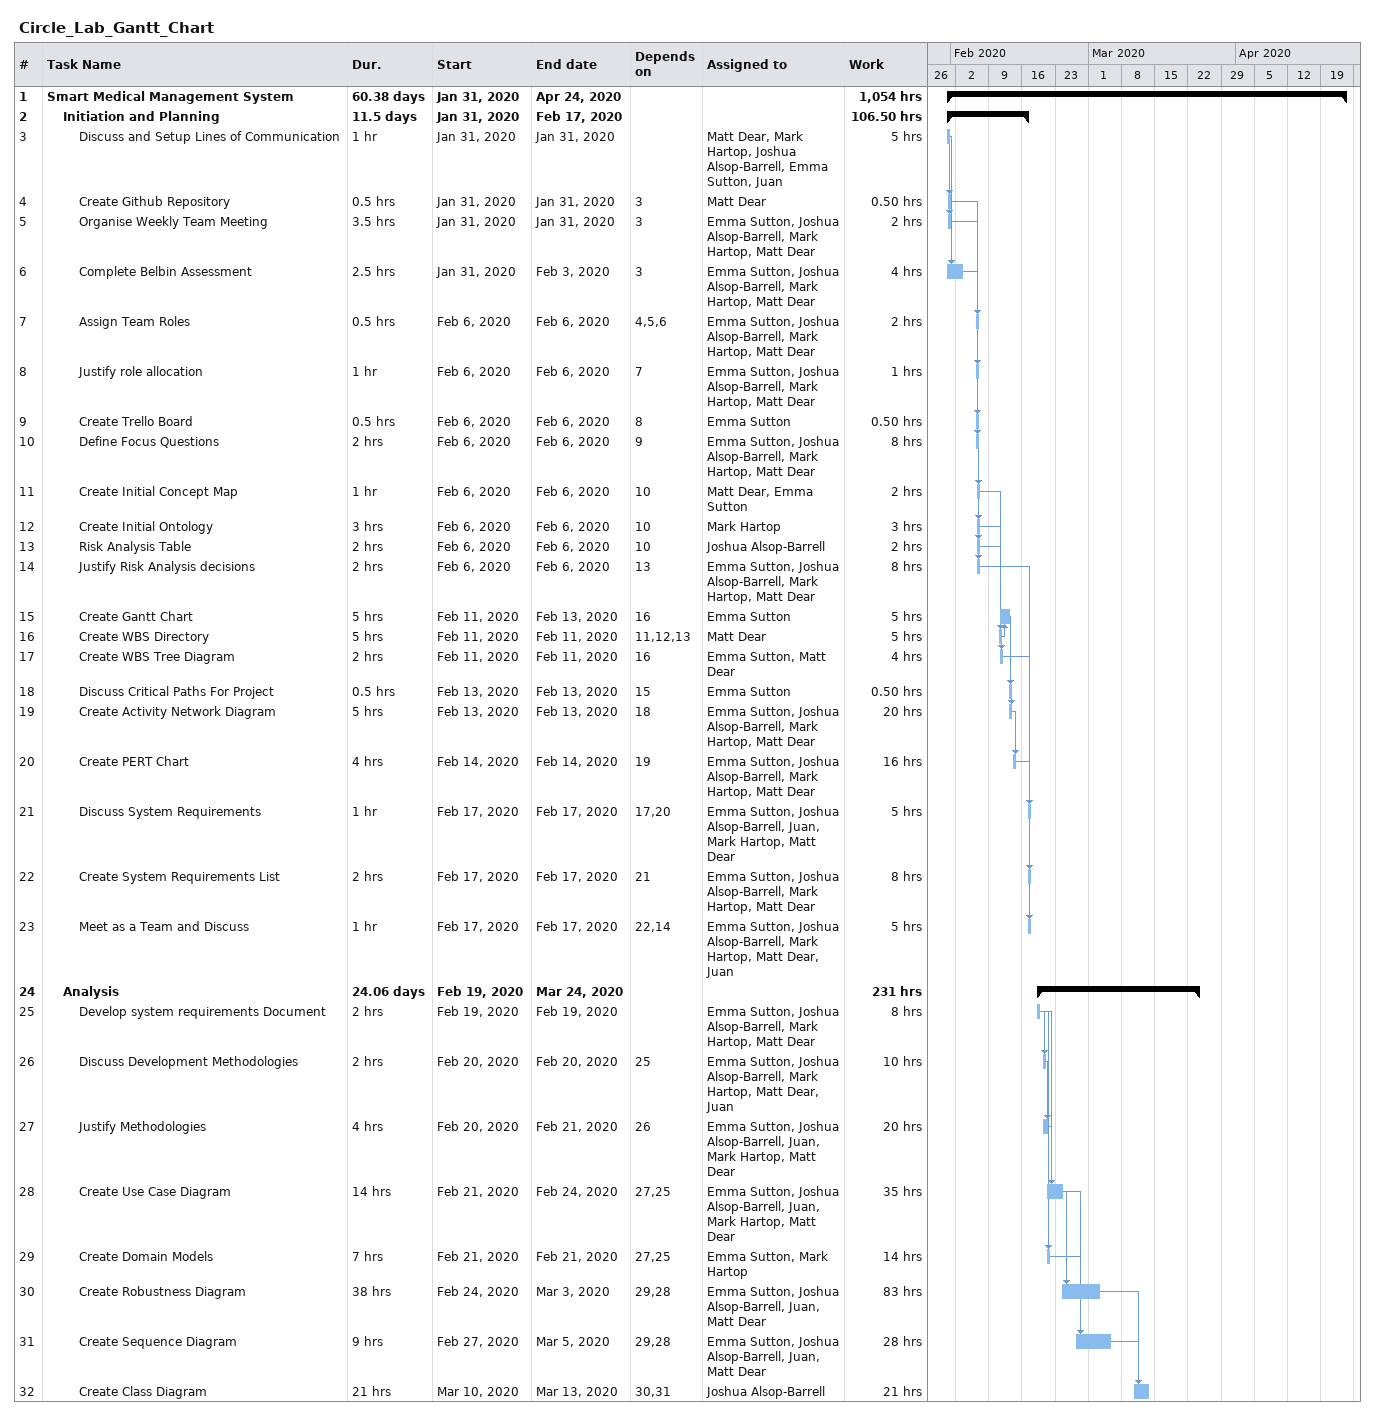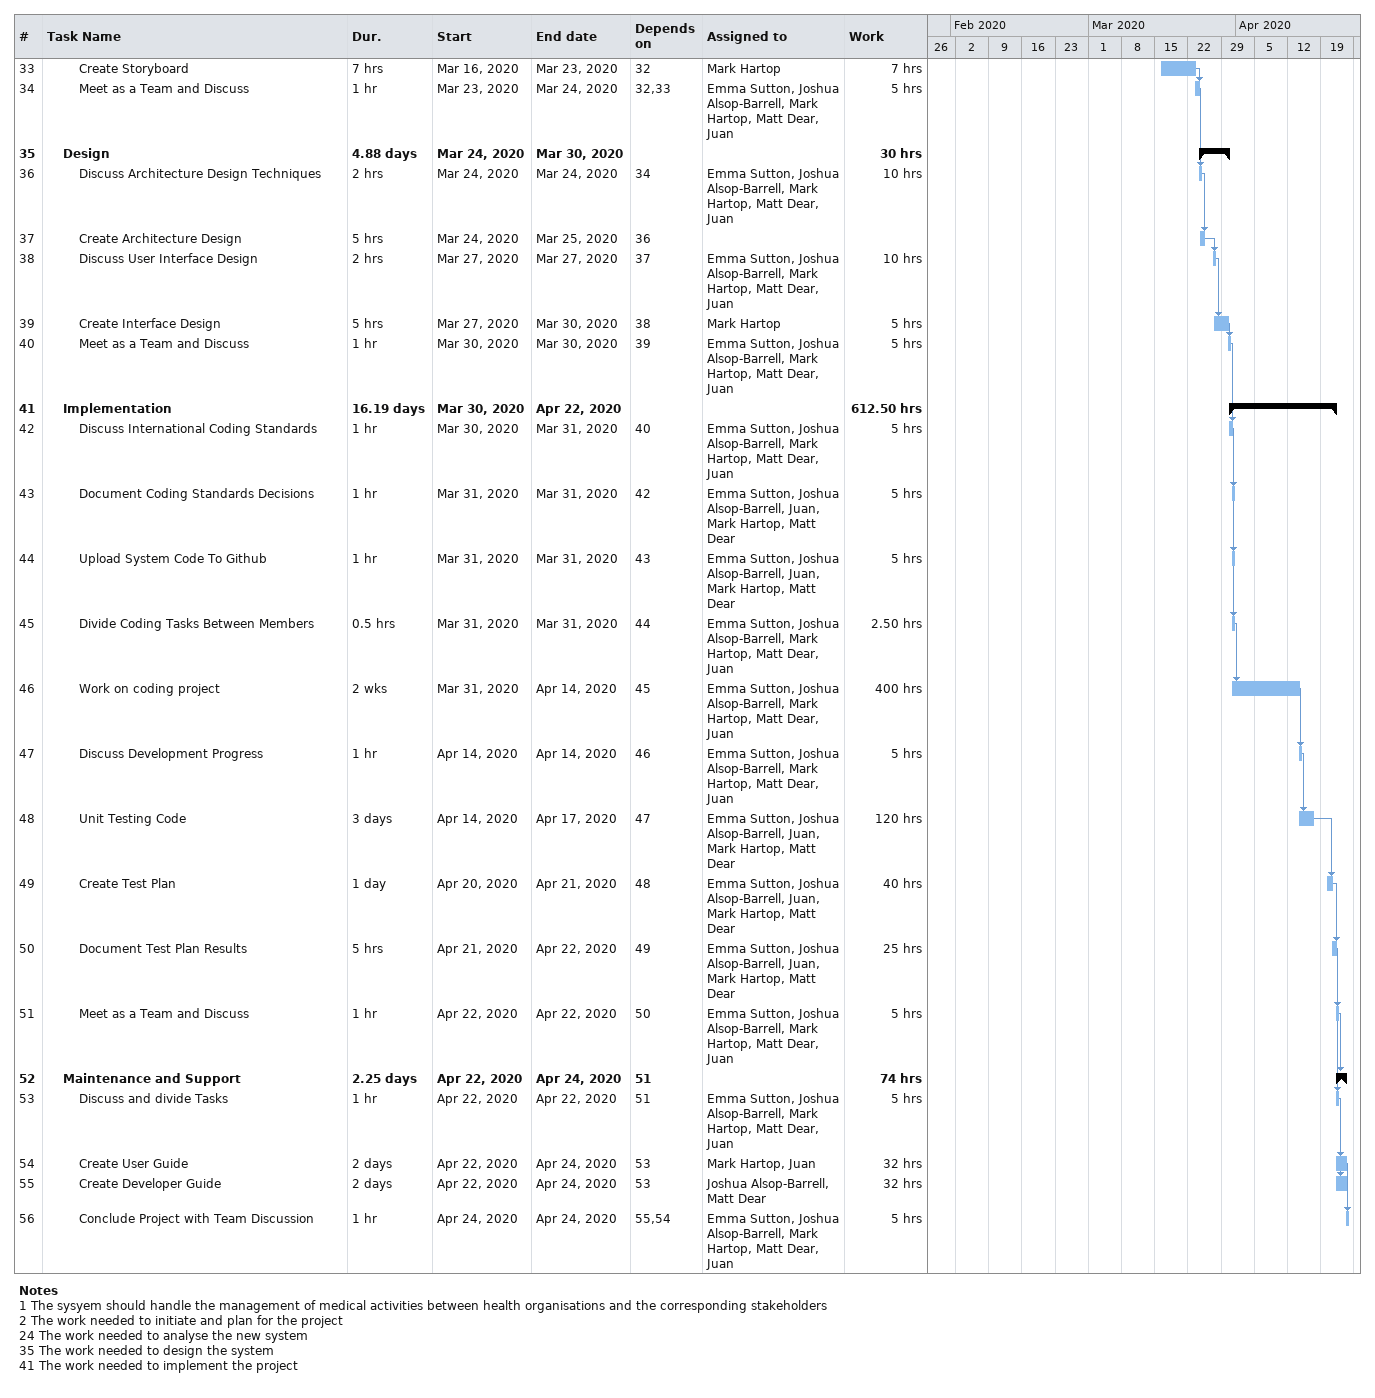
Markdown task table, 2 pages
Circle_Lab_Gantt_Chart

| ID | Level | Task | Duration | Start | Finish | Predecessors | Resources | Work (h) |
|---|---|---|---|---|---|---|---|---|
| 1 | 1 | **Smart Medical Management System** | 60.38d | 2020-01-31 | 2020-04-24 |  |  | 1054 |
| 2 | 2 | **Initiation and Planning** | 11.5d | 2020-01-31 | 2020-02-17 |  |  | 106.50 |
| 3 | 3 | Discuss and Setup Lines of Communication | 1h | 2020-01-31 | 2020-01-31 |  | Matt Dear, Mark Hartop, Joshua Alsop-Barrell, Emma Sutton, Juan | 5 |
| 4 | 3 | Create Github Repository | 0.5h | 2020-01-31 | 2020-01-31 | 3 | Matt Dear | 0.50 |
| 5 | 3 | Organise Weekly Team Meeting | 3.5h | 2020-01-31 | 2020-01-31 | 3 | Emma Sutton, Joshua Alsop-Barrell, Mark Hartop, Matt Dear | 2 |
| 6 | 3 | Complete Belbin Assessment | 2.5h | 2020-01-31 | 2020-02-03 | 3 | Emma Sutton, Joshua Alsop-Barrell, Mark Hartop, Matt Dear | 4 |
| 7 | 3 | Assign Team Roles | 0.5h | 2020-02-06 | 2020-02-06 | 4, 5, 6 | Emma Sutton, Joshua Alsop-Barrell, Mark Hartop, Matt Dear | 2 |
| 8 | 3 | Justify role allocation | 1h | 2020-02-06 | 2020-02-06 | 7 | Emma Sutton, Joshua Alsop-Barrell, Mark Hartop, Matt Dear | 1 |
| 9 | 3 | Create Trello Board | 0.5h | 2020-02-06 | 2020-02-06 | 8 | Emma Sutton | 0.50 |
| 10 | 3 | Define Focus Questions | 2h | 2020-02-06 | 2020-02-06 | 9 | Emma Sutton, Joshua Alsop-Barrell, Mark Hartop, Matt Dear | 8 |
| 11 | 3 | Create Initial Concept Map | 1h | 2020-02-06 | 2020-02-06 | 10 | Matt Dear, Emma Sutton | 2 |
| 12 | 3 | Create Initial Ontology | 3h | 2020-02-06 | 2020-02-06 | 10 | Mark Hartop | 3 |
| 13 | 3 | Risk Analysis Table | 2h | 2020-02-06 | 2020-02-06 | 10 | Joshua Alsop-Barrell | 2 |
| 14 | 3 | Justify Risk Analysis decisions | 2h | 2020-02-06 | 2020-02-06 | 13 | Emma Sutton, Joshua Alsop-Barrell, Mark Hartop, Matt Dear | 8 |
| 15 | 3 | Create Gantt Chart | 5h | 2020-02-11 | 2020-02-13 | 16 | Emma Sutton | 5 |
| 16 | 3 | Create WBS Directory | 5h | 2020-02-11 | 2020-02-11 | 11, 12, 13 | Matt Dear | 5 |
| 17 | 3 | Create WBS Tree Diagram | 2h | 2020-02-11 | 2020-02-11 | 16 | Emma Sutton, Matt Dear | 4 |
| 18 | 3 | Discuss Critical Paths For Project | 0.5h | 2020-02-13 | 2020-02-13 | 15 | Emma Sutton | 0.50 |
| 19 | 3 | Create Activity Network Diagram | 5h | 2020-02-13 | 2020-02-13 | 18 | Emma Sutton, Joshua Alsop-Barrell, Mark Hartop, Matt Dear | 20 |
| 20 | 3 | Create PERT Chart | 4h | 2020-02-14 | 2020-02-14 | 19 | Emma Sutton, Joshua Alsop-Barrell, Mark Hartop, Matt Dear | 16 |
| 21 | 3 | Discuss System Requirements | 1h | 2020-02-17 | 2020-02-17 | 17, 20 | Emma Sutton, Joshua Alsop-Barrell, Juan, Mark Hartop, Matt Dear | 5 |
| 22 | 3 | Create System Requirements List | 2h | 2020-02-17 | 2020-02-17 | 21 | Emma Sutton, Joshua Alsop-Barrell, Mark Hartop, Matt Dear | 8 |
| 23 | 3 | Meet as a Team and Discuss | 1h | 2020-02-17 | 2020-02-17 | 22, 14 | Emma Sutton, Joshua Alsop-Barrell, Mark Hartop, Matt Dear, Juan | 5 |
| 24 | 2 | **Analysis** | 24.06d | 2020-02-19 | 2020-03-24 |  |  | 231 |
| 25 | 3 | Develop system requirements Document | 2h | 2020-02-19 | 2020-02-19 |  | Emma Sutton, Joshua Alsop-Barrell, Mark Hartop, Matt Dear | 8 |
| 26 | 3 | Discuss Development Methodologies | 2h | 2020-02-20 | 2020-02-20 | 25 | Emma Sutton, Joshua Alsop-Barrell, Mark Hartop, Matt Dear, Juan | 10 |
| 27 | 3 | Justify Methodologies | 4h | 2020-02-20 | 2020-02-21 | 26 | Emma Sutton, Joshua Alsop-Barrell, Juan, Mark Hartop, Matt Dear | 20 |
| 28 | 3 | Create Use Case Diagram | 14h | 2020-02-21 | 2020-02-24 | 27, 25 | Emma Sutton, Joshua Alsop-Barrell, Juan, Mark Hartop, Matt Dear | 35 |
| 29 | 3 | Create Domain Models | 7h | 2020-02-21 | 2020-02-21 | 27, 25 | Emma Sutton, Mark Hartop | 14 |
| 30 | 3 | Create Robustness Diagram | 38h | 2020-02-24 | 2020-03-03 | 29, 28 | Emma Sutton, Joshua Alsop-Barrell, Juan, Matt Dear | 83 |
| 31 | 3 | Create Sequence Diagram | 9h | 2020-02-27 | 2020-03-05 | 29, 28 | Emma Sutton, Joshua Alsop-Barrell, Juan, Matt Dear | 28 |
| 32 | 3 | Create Class Diagram | 21h | 2020-03-10 | 2020-03-13 | 30, 31 | Joshua Alsop-Barrell | 21 |
| 33 | 3 | Create Storyboard | 7h | 2020-03-16 | 2020-03-23 | 32 | Mark Hartop | 7 |
| 34 | 3 | Meet as a Team and Discuss | 1h | 2020-03-23 | 2020-03-24 | 32, 33 | Emma Sutton, Joshua Alsop-Barrell, Mark Hartop, Matt Dear, Juan | 5 |
| 35 | 2 | **Design** | 4.88d | 2020-03-24 | 2020-03-30 |  |  | 30 |
| 36 | 3 | Discuss Architecture Design Techniques | 2h | 2020-03-24 | 2020-03-24 | 34 | Emma Sutton, Joshua Alsop-Barrell, Mark Hartop, Matt Dear, Juan | 10 |
| 37 | 3 | Create Architecture Design | 5h | 2020-03-24 | 2020-03-25 | 36 |  |  |
| 38 | 3 | Discuss User Interface Design | 2h | 2020-03-27 | 2020-03-27 | 37 | Emma Sutton, Joshua Alsop-Barrell, Mark Hartop, Matt Dear, Juan | 10 |
| 39 | 3 | Create Interface Design | 5h | 2020-03-27 | 2020-03-30 | 38 | Mark Hartop | 5 |
| 40 | 3 | Meet as a Team and Discuss | 1h | 2020-03-30 | 2020-03-30 | 39 | Emma Sutton, Joshua Alsop-Barrell, Mark Hartop, Matt Dear, Juan | 5 |
| 41 | 2 | **Implementation** | 16.19d | 2020-03-30 | 2020-04-22 |  |  | 612.50 |
| 42 | 3 | Discuss International Coding Standards | 1h | 2020-03-30 | 2020-03-31 | 40 | Emma Sutton, Joshua Alsop-Barrell, Mark Hartop, Matt Dear, Juan | 5 |
| 43 | 3 | Document Coding Standards Decisions | 1h | 2020-03-31 | 2020-03-31 | 42 | Emma Sutton, Joshua Alsop-Barrell, Juan, Mark Hartop, Matt Dear | 5 |
| 44 | 3 | Upload System Code To Github | 1h | 2020-03-31 | 2020-03-31 | 43 | Emma Sutton, Joshua Alsop-Barrell, Juan, Mark Hartop, Matt Dear | 5 |
| 45 | 3 | Divide Coding Tasks Between Members | 0.5h | 2020-03-31 | 2020-03-31 | 44 | Emma Sutton, Joshua Alsop-Barrell, Mark Hartop, Matt Dear, Juan | 2.50 |
| 46 | 3 | Work on coding project | 2w | 2020-03-31 | 2020-04-14 | 45 | Emma Sutton, Joshua Alsop-Barrell, Mark Hartop, Matt Dear, Juan | 400 |
| 47 | 3 | Discuss Development Progress | 1h | 2020-04-14 | 2020-04-14 | 46 | Emma Sutton, Joshua Alsop-Barrell, Mark Hartop, Matt Dear, Juan | 5 |
| 48 | 3 | Unit Testing Code | 3d | 2020-04-14 | 2020-04-17 | 47 | Emma Sutton, Joshua Alsop-Barrell, Juan, Mark Hartop, Matt Dear | 120 |
| 49 | 3 | Create Test Plan | 1d | 2020-04-20 | 2020-04-21 | 48 | Emma Sutton, Joshua Alsop-Barrell, Juan, Mark Hartop, Matt Dear | 40 |
| 50 | 3 | Document Test Plan Results | 5h | 2020-04-21 | 2020-04-22 | 49 | Emma Sutton, Joshua Alsop-Barrell, Juan, Mark Hartop, Matt Dear | 25 |
| 51 | 3 | Meet as a Team and Discuss | 1h | 2020-04-22 | 2020-04-22 | 50 | Emma Sutton, Joshua Alsop-Barrell, Mark Hartop, Matt Dear, Juan | 5 |
| 52 | 2 | **Maintenance and Support** | 2.25d | 2020-04-22 | 2020-04-24 | 51 |  | 74 |
| 53 | 3 | Discuss and divide Tasks | 1h | 2020-04-22 | 2020-04-22 | 51 | Emma Sutton, Joshua Alsop-Barrell, Mark Hartop, Matt Dear, Juan | 5 |
| 54 | 3 | Create User Guide | 2d | 2020-04-22 | 2020-04-24 | 53 | Mark Hartop, Juan | 32 |
| 55 | 3 | Create Developer Guide | 2d | 2020-04-22 | 2020-04-24 | 53 | Joshua Alsop-Barrell, Matt Dear | 32 |
| 56 | 3 | Conclude Project with Team Discussion | 1h | 2020-04-24 | 2020-04-24 | 55, 54 | Emma Sutton, Joshua Alsop-Barrell, Mark Hartop, Matt Dear, Juan | 5 |

Notes
- 1: The sysyem should handle the management of medical activities between health organisations and the corresponding stakeholders
- 2: The work needed to initiate and plan for the project
- 24: The work needed to analyse the new system
- 35: The work needed to design the system
- 41: The work needed to implement the project
